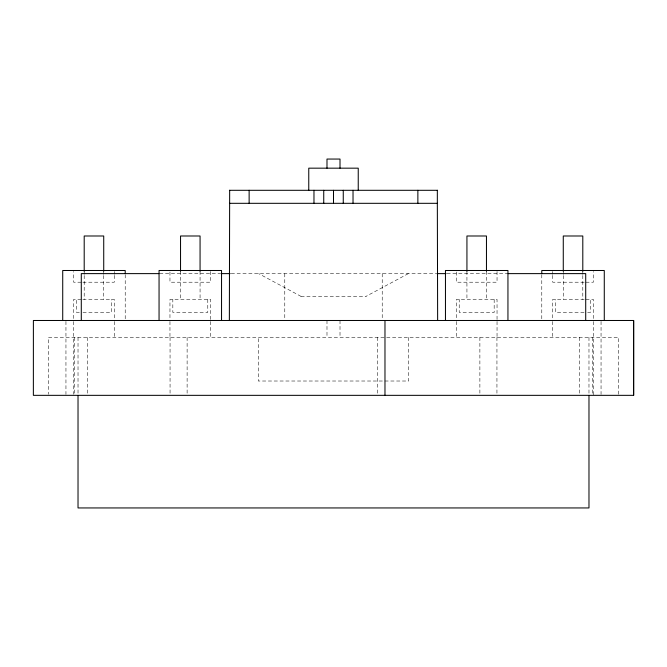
<?xml version="1.0" encoding="UTF-8"?>
<svg xmlns="http://www.w3.org/2000/svg" width="667" height="667" viewBox="0 0 667 667"><rect width="100%" height="100%" fill="white"/><g stroke="black" fill="none" stroke-linecap="round" stroke-linejoin="round"><path stroke-width="0.5" stroke-dasharray="3.33 2.5" d="M408.354 273.62L365.933 296.398M159.638 273.62L220.01 273.62M231.207 273.62L435.793 273.62M446.99 273.62L507.362 273.62M81.149 282.208L73.628 282.208L73.628 271.469M82.833 282.208L114.307 282.208L114.307 275.371M584.167 282.208L552.693 282.208L552.693 275.371M585.851 282.208L593.372 282.208L593.372 271.469M300.959 296.398L366.041 296.398M81.149 299.391L73.628 299.391L73.628 320.485M82.833 299.391L114.307 299.391L114.307 319.476M584.167 299.391L552.693 299.391L552.693 319.476M585.851 299.391L593.372 299.391L593.372 320.485M79.34 312.414L76.488 312.414L76.488 299.391M82.95 312.414L111.447 312.414L111.447 299.391M584.05 312.414L555.553 312.414L555.553 299.391M587.66 312.414L590.512 312.414L590.512 299.391M301.067 296.398L258.646 273.62M618.751 394.305L618.751 337.402L48.249 337.402L48.249 394.305M601.05 321.419L601.05 394.397M593.372 321.519L593.372 395.339M592.488 337.402L592.488 394.43M588.978 337.402L588.978 394.597M582.8 271.327L582.8 274.445M582.8 275.488L582.8 299.391M579.515 337.402L579.515 394.43M563.273 271.327L563.273 274.445M563.273 275.488L563.273 299.391M552.693 271.469L552.693 274.395M552.693 321.477L552.693 337.402M541.787 274.662L541.787 319.443M497.04 271.469L497.04 282.208L456.361 282.208L456.361 271.469M497.04 319.476L497.04 299.391L456.361 299.391L456.361 319.476M497.04 321.477L497.04 337.402M496.94 337.402L496.94 394.43M494.172 299.391L494.172 312.414L459.221 312.414L459.221 299.391M486.46 271.327L486.46 299.391M479.881 337.402L479.881 394.43M466.933 271.327L466.933 299.391M456.361 321.477L456.361 337.402M408.746 337.402L408.746 381.015L258.254 381.015L258.254 337.402M382.224 273.62L382.224 319.51M377.58 337.402L377.58 394.43M340.012 320.485L340.012 337.402M326.988 320.485L326.988 337.402M284.776 273.62L284.776 319.51M210.639 271.469L210.639 282.208L169.96 282.208L169.96 271.469M210.639 319.476L210.639 299.391L169.96 299.391L169.96 320.485M210.639 321.477L210.639 337.402M207.779 299.391L207.779 312.414L172.828 312.414L172.828 299.391M200.067 271.327L200.067 299.391M187.119 337.402L187.119 394.43M180.54 271.327L180.54 299.391M170.06 337.402L170.06 394.43M169.96 321.477L169.96 337.402M125.213 274.662L125.213 319.443M114.307 271.469L114.307 274.395M114.307 321.477L114.307 337.402M103.727 271.327L103.727 274.445M103.727 275.488L103.727 299.391M87.485 337.402L87.485 394.43M84.2 271.327L84.2 274.445M84.2 275.488L84.2 299.391M78.022 337.402L78.022 394.597M74.512 337.402L74.512 394.43M73.628 321.519L73.628 394.297M65.95 321.419L65.95 394.397"/><path stroke-width="1" d="M633.633 395.339L633.633 320.485L33.392 320.485L33.367 395.339L633.633 395.339L633.65 320.485M229.356 320.485L229.665 190.303M229.415 190.303L437.585 190.303M229.665 203.318L437.335 203.318L437.644 320.485M158.963 273.62L81.291 273.62L81.291 320.485M220.944 273.62L230.173 273.62M436.827 273.62L446.056 273.62M508.037 273.62L585.709 273.62L585.709 320.485M604.277 320.485L604.277 270.494L541.787 270.494L541.787 273.62M588.978 395.639L588.978 507.946L78.022 507.946L78.022 395.639M582.8 271.327L582.8 235.993L563.273 235.993L563.273 271.327M507.946 320.485L507.946 270.494L445.456 270.494L445.456 320.485M486.46 271.327L486.46 235.993L466.933 235.993L466.933 271.327M437.335 190.303L437.335 203.318M417.867 190.303L417.867 203.318M384.976 320.485L384.976 395.339M358.237 190.303L358.237 168.167L308.763 168.167L308.763 190.303M353.026 190.303L353.026 203.318M343.263 190.303L343.263 203.318M340.012 168.167L340.012 159.054L326.988 159.054L326.988 168.167M333.5 190.303L333.5 203.318M323.737 190.303L323.737 203.318M313.974 190.303L313.974 203.318M249.133 190.303L249.133 203.318M221.544 320.485L221.544 270.494L159.054 270.494L159.054 320.485M200.067 271.327L200.067 235.993L180.54 235.993L180.54 271.327M125.213 273.62L125.213 270.494L62.723 270.494L62.723 320.485M103.727 271.327L103.727 235.993L84.2 235.993L84.2 271.327"/></g></svg>
